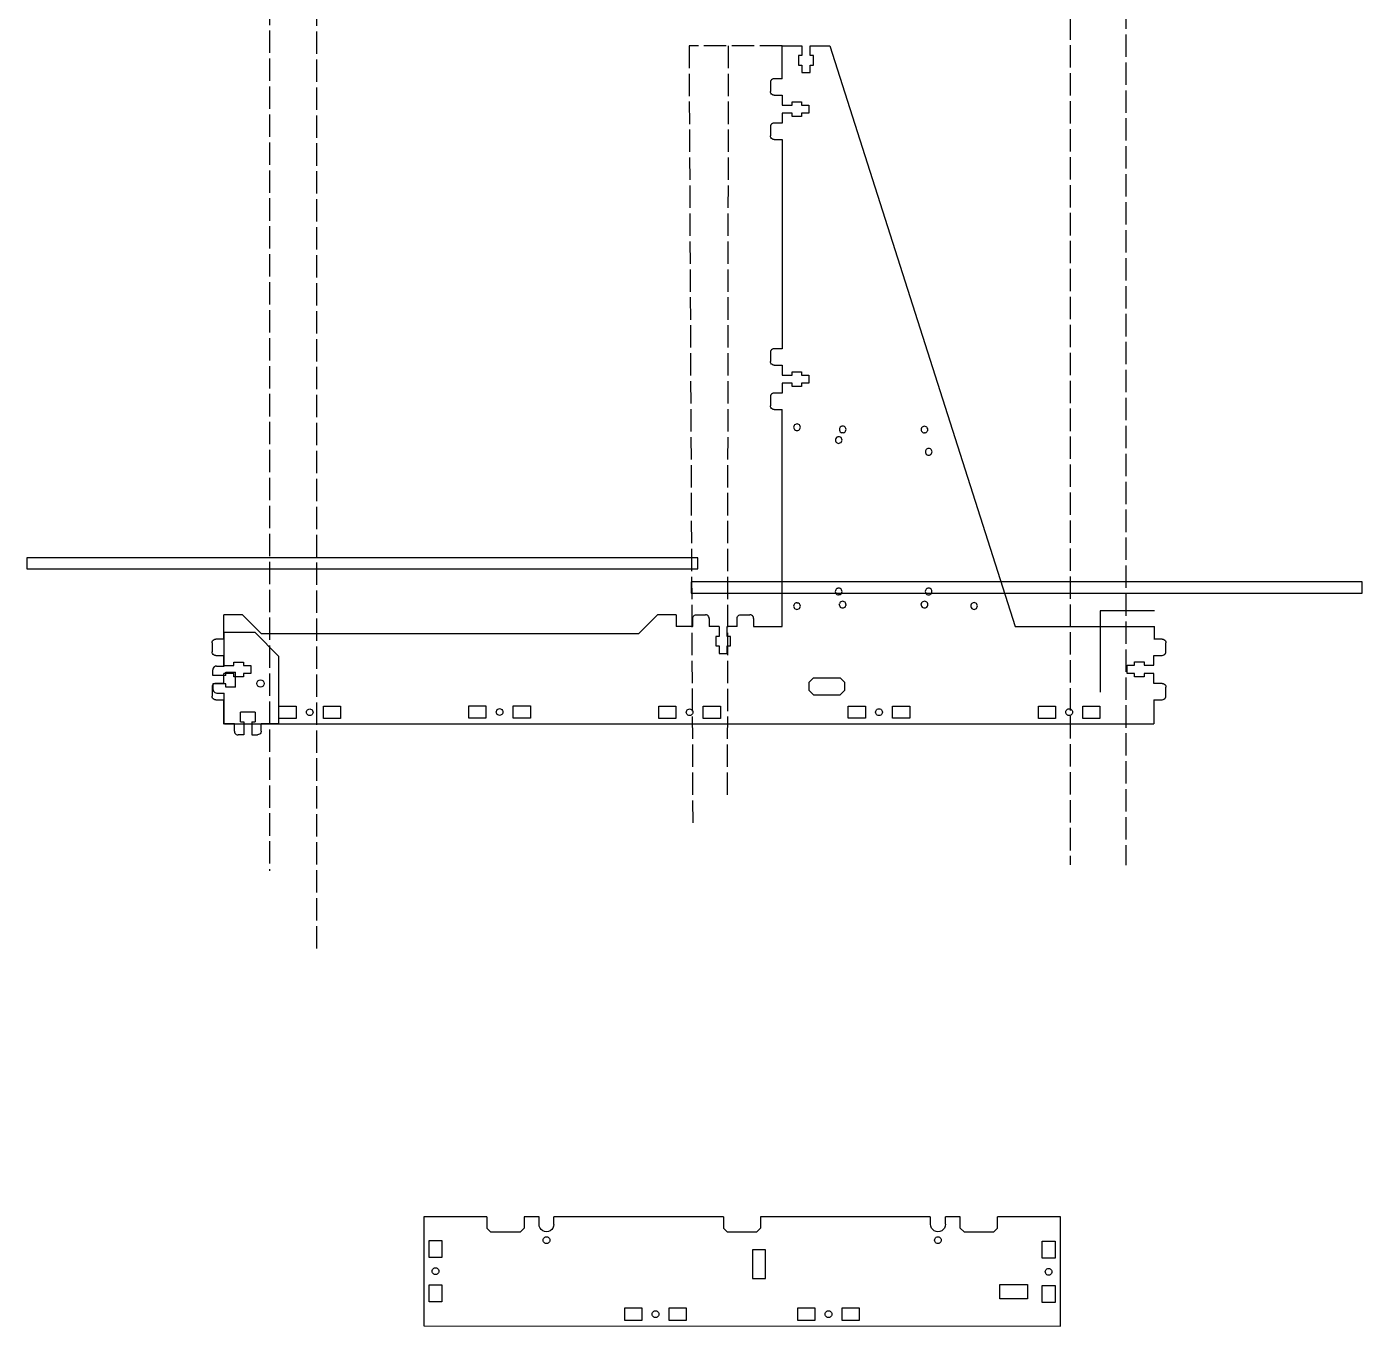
# Model space of a CAD drawing. Header units: inches. Extents: x -1229 to 729, y -736 to 1382.
# Drawn here: x -2 to 715, y 321 to 1018 of the extents above; entities that cross this region are included whole.
import ezdxf

# ---------------------------------------------------------------- set-up
doc = ezdxf.new("R2010")
doc.units = ezdxf.units.IN
doc.header["$MEASUREMENT"] = 0
doc.linetypes.add('ACAD_ISO02W100', pattern=[15, 12, -3])
doc.layers.add('bed extents', color=4, linetype='Continuous')
doc.layers.add('print bed motion', color=191, linetype='Continuous')
doc.layers.add('extension', color=1, linetype='ACAD_ISO02W100', plot=False)

msp = doc.modelspace()

# ---------------------------------------------------------------- linework, layer by layer
for p, q in [((403.47, 1008.22), (414.07, 1008.22)), ((403.47, 990.49), (403.47, 1008.22)), ((414.07, 1008.22), (414.07, 1002.92)), ((418.47, 1008.22), (428.98, 1008.22)), ((418.47, 1002.92), (418.47, 1008.22)), ((428.98, 1008.22), (528.38, 696.52)), ((412.27, 1002.92), (412.27, 997.82)), ((414.07, 1002.92), (412.27, 1002.92)), ((412.27, 997.82), (414.07, 997.82)), ((414.07, 997.82), (414.07, 993.87)), ((420.27, 1002.92), (418.47, 1002.92)), ((418.47, 997.82), (420.27, 997.82)), ((418.47, 993.87), (418.47, 997.82)), ((420.27, 997.82), (420.27, 1002.92)), ((397.24, 989), (397.17, 988.49)), ((397.44, 989.49), (397.24, 989)), ((397.75, 989.9), (397.44, 989.49)), ((398.17, 990.22), (397.75, 989.9)), ((398.65, 990.42), (398.17, 990.22)), ((399.17, 990.49), (398.65, 990.42)), ((403.47, 990.49), (399.17, 990.49)), ((414.07, 993.87), (418.47, 993.87)), ((397.17, 988.49), (397.17, 983.69)), ((397.24, 983.17), (397.17, 983.69)), ((397.44, 982.69), (397.24, 983.17)), ((397.75, 982.27), (397.44, 982.69)), ((398.17, 981.95), (397.75, 982.27)), ((398.65, 981.75), (398.17, 981.95)), ((399.17, 981.69), (398.65, 981.75)), ((399.17, 981.69), (403.47, 981.69)), ((403.47, 981.69), (403.47, 976.39)), ((403.47, 976.39), (408.77, 976.39)), ((408.77, 978.19), (413.87, 978.19)), ((408.77, 976.39), (408.77, 978.19)), ((413.87, 978.19), (413.87, 976.39)), ((413.87, 976.39), (417.82, 976.39)), ((417.82, 976.39), (417.82, 971.99)), ((403.47, 971.99), (403.47, 966.69)), ((408.77, 971.99), (403.47, 971.99)), ((408.77, 970.19), (408.77, 971.99)), ((413.87, 970.19), (408.77, 970.19)), ((417.82, 971.99), (413.87, 971.99)), ((413.87, 971.99), (413.87, 970.19)), ((397.24, 965.2), (397.17, 964.69)), ((397.17, 964.69), (397.17, 959.89)), ((397.44, 965.69), (397.24, 965.2)), ((397.75, 966.1), (397.44, 965.69)), ((398.17, 966.42), (397.75, 966.1)), ((398.65, 966.62), (398.17, 966.42)), ((399.17, 966.69), (398.65, 966.62)), ((403.47, 966.69), (399.17, 966.69)), ((397.24, 959.37), (397.17, 959.89)), ((397.44, 958.89), (397.24, 959.37)), ((397.75, 958.47), (397.44, 958.89)), ((398.17, 958.15), (397.75, 958.47)), ((398.65, 957.95), (398.17, 958.15)), ((399.17, 957.89), (398.65, 957.95)), ((399.17, 957.89), (403.47, 957.89)), ((403.47, 957.89), (403.47, 845.62)), ((398.65, 845.55), (398.17, 845.35)), ((399.17, 845.62), (398.65, 845.55)), ((403.47, 845.62), (399.17, 845.62)), ((397.24, 844.14), (397.17, 843.62)), ((397.17, 843.62), (397.17, 838.82)), ((397.24, 838.3), (397.17, 838.82)), ((397.44, 844.62), (397.24, 844.14)), ((397.44, 837.82), (397.24, 838.3)), ((397.75, 845.03), (397.44, 844.62)), ((398.17, 845.35), (397.75, 845.03)), ((397.75, 837.41), (397.44, 837.82)), ((398.17, 837.09), (397.75, 837.41)), ((398.65, 836.89), (398.17, 837.09)), ((399.17, 836.82), (398.65, 836.89)), ((399.17, 836.82), (403.47, 836.82)), ((403.47, 836.82), (403.47, 831.52)), ((403.47, 831.52), (408.77, 831.52)), ((408.77, 833.32), (413.87, 833.32)), ((408.77, 831.52), (408.77, 833.32)), ((413.87, 833.32), (413.87, 831.52)), ((413.87, 831.52), (417.82, 831.52)), ((417.82, 831.52), (417.82, 827.12)), ((408.77, 827.12), (403.47, 827.12)), ((403.47, 827.12), (403.47, 821.82)), ((408.77, 825.32), (408.77, 827.12)), ((413.87, 825.32), (408.77, 825.32)), ((413.87, 827.12), (413.87, 825.32)), ((417.82, 827.12), (413.87, 827.12)), ((397.24, 820.34), (397.17, 819.82)), ((397.17, 819.82), (397.17, 815.02)), ((397.44, 820.82), (397.24, 820.34)), ((397.75, 821.23), (397.44, 820.82)), ((398.17, 821.55), (397.75, 821.23)), ((398.65, 821.75), (398.17, 821.55)), ((399.17, 821.82), (398.65, 821.75)), ((403.47, 821.82), (399.17, 821.82)), ((397.24, 814.5), (397.17, 815.02)), ((397.44, 814.02), (397.24, 814.5)), ((397.75, 813.61), (397.44, 814.02)), ((398.17, 813.29), (397.75, 813.61)), ((398.65, 813.09), (398.17, 813.29)), ((399.17, 813.02), (398.65, 813.09)), ((399.17, 813.02), (403.47, 813.02)), ((403.47, 696.52), (403.47, 813.02)), ((409.66, 803.96), (409.6, 803.5)), ((409.6, 803.5), (409.66, 803.03)), ((409.84, 804.4), (409.66, 803.96)), ((409.66, 803.03), (409.84, 802.6)), ((410.13, 804.77), (409.84, 804.4)), ((409.84, 802.6), (410.13, 802.23)), ((410.5, 805.06), (410.13, 804.77)), ((410.93, 805.24), (410.5, 805.06)), ((411.4, 805.3), (410.93, 805.24)), ((411.87, 805.24), (411.4, 805.3)), ((412.3, 805.06), (411.87, 805.24)), ((412.67, 804.77), (412.3, 805.06)), ((412.96, 804.4), (412.67, 804.77)), ((412.67, 802.23), (412.96, 802.6)), ((413.14, 803.96), (412.96, 804.4)), ((412.96, 802.6), (413.14, 803.03)), ((413.2, 803.5), (413.14, 803.96)), ((413.14, 803.03), (413.2, 803.5)), ((434.17, 802.79), (434.1, 802.33)), ((434.35, 803.23), (434.17, 802.79)), ((434.63, 803.6), (434.35, 803.23)), ((435, 803.88), (434.63, 803.6)), ((435.44, 804.06), (435, 803.88)), ((435.9, 804.13), (435.44, 804.06)), ((436.37, 804.06), (435.9, 804.13)), ((436.8, 803.88), (436.37, 804.06)), ((437.18, 803.6), (436.8, 803.88)), ((437.46, 803.23), (437.18, 803.6)), ((437.64, 802.79), (437.46, 803.23)), ((437.7, 802.33), (437.64, 802.79)), ((478, 802.7), (477.94, 802.23)), ((478.18, 803.13), (478, 802.7)), ((478.47, 803.51), (478.18, 803.13)), ((478.84, 803.79), (478.47, 803.51)), ((479.27, 803.97), (478.84, 803.79)), ((479.74, 804.03), (479.27, 803.97)), ((480.2, 803.97), (479.74, 804.03)), ((480.64, 803.79), (480.2, 803.97)), ((481.01, 803.51), (480.64, 803.79)), ((481.3, 803.13), (481.01, 803.51)), ((481.48, 802.7), (481.3, 803.13)), ((481.54, 802.23), (481.48, 802.7)), ((410.13, 802.23), (410.5, 801.94)), ((410.5, 801.94), (410.93, 801.76)), ((410.93, 801.76), (411.4, 801.7)), ((411.4, 801.7), (411.87, 801.76)), ((411.87, 801.76), (412.3, 801.94)), ((412.3, 801.94), (412.67, 802.23)), ((432.02, 797.11), (431.96, 796.64)), ((431.96, 796.64), (432.02, 796.18)), ((432.2, 797.54), (432.02, 797.11)), ((432.02, 796.18), (432.2, 795.74)), ((432.49, 797.92), (432.2, 797.54)), ((432.2, 795.74), (432.49, 795.37)), ((432.64, 798.06), (432.49, 797.92)), ((432.49, 795.37), (432.86, 795.08)), ((432.71, 798.09), (432.64, 798.06)), ((432.86, 798.2), (432.71, 798.09)), ((433.3, 798.38), (432.86, 798.2)), ((433.76, 798.44), (433.3, 798.38)), ((434.23, 798.38), (433.76, 798.44)), ((434.1, 802.33), (434.17, 801.86)), ((434.17, 801.86), (434.35, 801.43)), ((434.66, 798.2), (434.23, 798.38)), ((434.35, 801.43), (434.63, 801.05)), ((434.63, 801.05), (435, 800.77)), ((435.04, 797.92), (434.66, 798.2)), ((434.81, 795.23), (435.04, 795.37)), ((435, 800.77), (435.44, 800.59)), ((435.32, 797.54), (435.04, 797.92)), ((435.04, 795.37), (435.32, 795.74)), ((435.5, 797.11), (435.32, 797.54)), ((435.32, 795.74), (435.5, 796.18)), ((435.9, 800.53), (435.44, 800.59)), ((435.56, 796.64), (435.5, 797.11)), ((435.5, 796.18), (435.56, 796.64)), ((436.37, 800.59), (435.9, 800.53)), ((436.37, 800.59), (436.8, 800.77)), ((436.8, 800.77), (437.18, 801.05)), ((437.18, 801.05), (437.46, 801.43)), ((437.46, 801.43), (437.64, 801.86)), ((437.64, 801.86), (437.7, 802.33)), ((477.94, 802.23), (478, 801.77)), ((478, 801.77), (478.18, 801.33)), ((478.18, 801.33), (478.47, 800.96)), ((478.47, 800.96), (478.84, 800.67)), ((478.84, 800.67), (479.27, 800.49)), ((479.27, 800.49), (479.74, 800.43)), ((480.2, 800.49), (479.74, 800.43)), ((480.2, 800.49), (480.64, 800.67)), ((480.64, 800.67), (481.01, 800.96)), ((481.01, 800.96), (481.3, 801.33)), ((481.3, 801.33), (481.48, 801.77)), ((481.48, 801.77), (481.54, 802.23)), ((432.86, 795.08), (433.3, 794.9)), ((433.3, 794.9), (433.76, 794.84)), ((433.76, 794.84), (434.23, 794.9)), ((434.66, 795.08), (434.23, 794.9)), ((434.66, 795.08), (434.81, 795.23)), ((480.29, 790.81), (480.23, 790.34)), ((480.23, 790.34), (480.29, 789.88)), ((480.47, 791.24), (480.29, 790.81)), ((480.29, 789.88), (480.47, 789.44)), ((480.75, 791.62), (480.47, 791.24)), ((480.47, 789.44), (480.75, 789.07)), ((480.86, 791.72), (480.75, 791.62)), ((480.75, 789.07), (481.13, 788.78)), ((480.91, 791.74), (480.86, 791.72)), ((481.13, 791.9), (480.91, 791.74)), ((481.56, 792.08), (481.13, 791.9)), ((481.13, 788.78), (481.56, 788.6)), ((482.03, 792.14), (481.56, 792.08)), ((481.56, 788.6), (482.03, 788.54)), ((482.49, 792.08), (482.03, 792.14)), ((482.03, 788.54), (482.49, 788.6)), ((482.93, 791.9), (482.49, 792.08)), ((482.49, 788.6), (482.93, 788.78)), ((483.3, 791.62), (482.93, 791.9)), ((482.93, 788.78), (483.04, 788.89)), ((483.04, 788.89), (483.3, 789.07)), ((483.58, 791.24), (483.3, 791.62)), ((483.3, 789.07), (483.58, 789.44)), ((483.76, 790.81), (483.58, 791.24)), ((483.58, 789.44), (483.76, 789.88)), ((483.83, 790.34), (483.76, 790.81)), ((483.76, 789.88), (483.83, 790.34)), ((432.46, 716.6), (432.17, 716.23)), ((432.83, 716.89), (432.46, 716.6)), ((433.01, 716.98), (432.83, 716.89)), ((433.07, 716.98), (433.01, 716.98)), ((433.27, 717.07), (433.07, 716.98)), ((433.73, 717.13), (433.27, 717.07)), ((434.2, 717.07), (433.73, 717.13)), ((434.63, 716.89), (434.2, 717.07)), ((435.01, 716.6), (434.63, 716.89)), ((435.29, 716.23), (435.01, 716.6)), ((480.72, 716.67), (480.43, 716.3)), ((480.91, 716.84), (480.72, 716.67)), ((480.98, 716.87), (480.91, 716.84)), ((481.09, 716.96), (480.98, 716.87)), ((481.53, 717.14), (481.09, 716.96)), ((481.99, 717.2), (481.53, 717.14)), ((482.46, 717.14), (481.99, 717.2)), ((482.89, 716.96), (482.46, 717.14)), ((483.27, 716.67), (482.89, 716.96)), ((483.55, 716.3), (483.27, 716.67)), ((410.91, 709.28), (410.48, 709.1)), ((411.38, 709.34), (410.91, 709.28)), ((411.38, 709.34), (411.84, 709.28)), ((412.28, 709.1), (411.84, 709.28)), ((431.99, 715.79), (431.93, 715.33)), ((431.93, 715.33), (431.99, 714.86)), ((432.17, 716.23), (431.99, 715.79)), ((431.99, 714.86), (432.17, 714.43)), ((432.17, 714.43), (432.46, 714.05)), ((432.46, 714.05), (432.83, 713.77)), ((432.83, 713.77), (433.27, 713.59)), ((433.27, 713.59), (433.73, 713.53)), ((434.2, 713.59), (433.73, 713.53)), ((434.2, 713.59), (434.38, 713.68)), ((434.6, 709.58), (434.31, 709.21)), ((434.38, 713.68), (434.63, 713.77)), ((434.97, 709.87), (434.6, 709.58)), ((434.63, 713.77), (435.01, 714.05)), ((435.41, 710.05), (434.97, 709.87)), ((435.01, 714.05), (435.29, 714.43)), ((435.47, 715.79), (435.29, 716.23)), ((435.29, 714.43), (435.47, 714.86)), ((435.87, 710.11), (435.41, 710.05)), ((435.53, 715.33), (435.47, 715.79)), ((435.47, 714.86), (435.53, 715.33)), ((436.34, 710.05), (435.87, 710.11)), ((436.77, 709.87), (436.34, 710.05)), ((437.14, 709.58), (436.77, 709.87)), ((437.43, 709.21), (437.14, 709.58)), ((478.53, 709.58), (478.24, 709.21)), ((478.9, 709.87), (478.53, 709.58)), ((479.34, 710.05), (478.9, 709.87)), ((479.8, 710.11), (479.34, 710.05)), ((480.27, 710.05), (479.8, 710.11)), ((480.25, 715.86), (480.19, 715.4)), ((480.19, 715.4), (480.25, 714.93)), ((480.43, 716.3), (480.25, 715.86)), ((480.25, 714.93), (480.43, 714.5)), ((480.7, 709.87), (480.27, 710.05)), ((480.43, 714.5), (480.72, 714.12)), ((481.08, 709.58), (480.7, 709.87)), ((480.72, 714.12), (481.09, 713.84)), ((481.36, 709.21), (481.08, 709.58)), ((481.09, 713.84), (481.53, 713.66)), ((481.53, 713.66), (481.99, 713.6)), ((481.99, 713.6), (482.46, 713.66)), ((482.46, 713.66), (482.89, 713.84)), ((482.89, 713.84), (483.08, 714.01)), ((483.08, 714.01), (483.27, 714.13)), ((483.27, 714.13), (483.55, 714.5)), ((483.73, 715.86), (483.55, 716.3)), ((483.55, 714.5), (483.73, 714.93)), ((483.79, 715.4), (483.73, 715.86)), ((483.73, 714.93), (483.79, 715.4)), ((505.9, 709.32), (505.47, 709.14)), ((506.37, 709.39), (505.9, 709.32)), ((506.84, 709.32), (506.37, 709.39)), ((507.27, 709.14), (506.84, 709.32)), ((104.02, 689.81), (104.02, 702.76)), ((114.02, 702.76), (104.02, 702.76)), ((114.02, 702.76), (124.02, 692.76)), ((326.52, 692.82), (336.52, 702.82)), ((346.52, 702.82), (336.52, 702.82)), ((346.52, 702.82), (346.52, 696.52)), ((355.74, 701.87), (356.05, 702.28)), ((356.05, 702.28), (356.47, 702.6)), ((356.47, 702.6), (356.95, 702.8)), ((356.95, 702.8), (357.47, 702.87)), ((357.47, 702.87), (362.27, 702.87)), ((362.79, 702.8), (362.27, 702.87)), ((363.27, 702.6), (362.79, 702.8)), ((363.68, 702.28), (363.27, 702.6)), ((364, 701.87), (363.68, 702.28)), ((379.54, 701.87), (379.85, 702.28)), ((379.85, 702.28), (380.27, 702.6)), ((380.27, 702.6), (380.75, 702.8)), ((380.75, 702.8), (381.27, 702.87)), ((381.27, 702.87), (386.07, 702.87)), ((386.59, 702.8), (386.07, 702.87)), ((387.07, 702.6), (386.59, 702.8)), ((387.48, 702.28), (387.07, 702.6)), ((387.8, 701.87), (387.48, 702.28)), ((409.64, 708.01), (409.58, 707.54)), ((409.58, 707.54), (409.64, 707.08)), ((409.82, 708.44), (409.64, 708.01)), ((409.64, 707.08), (409.82, 706.64)), ((410.1, 708.81), (409.82, 708.44)), ((409.82, 706.64), (410.1, 706.27)), ((410.48, 709.1), (410.1, 708.81)), ((410.1, 706.27), (410.48, 705.98)), ((410.48, 705.98), (410.91, 705.8)), ((410.91, 705.8), (411.38, 705.74)), ((411.38, 705.74), (411.84, 705.8)), ((411.84, 705.8), (412.28, 705.98)), ((412.65, 708.81), (412.28, 709.1)), ((412.28, 705.98), (412.65, 706.27)), ((412.94, 708.44), (412.65, 708.81)), ((412.65, 706.27), (412.94, 706.64)), ((413.12, 708.01), (412.94, 708.44)), ((412.94, 706.64), (413.12, 707.08)), ((413.18, 707.54), (413.12, 708.01)), ((413.12, 707.08), (413.18, 707.54)), ((434.07, 708.31), (434.13, 708.77)), ((434.07, 708.31), (434.13, 707.84)), ((434.31, 709.21), (434.13, 708.77)), ((434.13, 707.84), (434.31, 707.41)), ((434.31, 707.41), (434.6, 707.04)), ((434.6, 707.04), (434.97, 706.75)), ((434.97, 706.75), (435.41, 706.57)), ((435.41, 706.57), (435.87, 706.51)), ((435.87, 706.51), (436.34, 706.57)), ((436.34, 706.57), (436.77, 706.75)), ((436.77, 706.75), (437.14, 707.04)), ((437.14, 707.04), (437.43, 707.41)), ((437.61, 708.78), (437.43, 709.21)), ((437.43, 707.41), (437.61, 707.84)), ((437.67, 708.31), (437.61, 708.78)), ((437.67, 708.31), (437.61, 707.84)), ((478, 708.31), (478.07, 708.77)), ((478, 708.31), (478.07, 707.84)), ((478.24, 709.21), (478.07, 708.77)), ((478.07, 707.84), (478.25, 707.41)), ((478.25, 707.41), (478.53, 707.04)), ((478.53, 707.04), (478.9, 706.75)), ((478.9, 706.75), (479.34, 706.57)), ((479.34, 706.57), (479.8, 706.51)), ((479.8, 706.51), (480.27, 706.57)), ((480.27, 706.57), (480.7, 706.75)), ((480.7, 706.75), (481.08, 707.04)), ((481.08, 707.04), (481.36, 707.41)), ((481.54, 708.78), (481.36, 709.21)), ((481.36, 707.41), (481.54, 707.84)), ((481.6, 708.31), (481.54, 708.78)), ((481.54, 707.84), (481.6, 708.31)), ((504.63, 708.05), (504.57, 707.59)), ((504.57, 707.59), (504.63, 707.12)), ((504.81, 708.49), (504.63, 708.05)), ((504.63, 707.12), (504.81, 706.69)), ((505.1, 708.86), (504.81, 708.49)), ((504.81, 706.69), (505.1, 706.31)), ((505.47, 709.14), (505.1, 708.86)), ((505.1, 706.31), (505.47, 706.03)), ((505.47, 706.03), (505.9, 705.85)), ((505.9, 705.85), (506.37, 705.79)), ((506.37, 705.79), (506.84, 705.85)), ((506.84, 705.85), (507.27, 706.03)), ((507.64, 708.86), (507.27, 709.14)), ((507.27, 706.03), (507.64, 706.31)), ((507.93, 708.49), (507.64, 708.86)), ((507.64, 706.31), (507.93, 706.69)), ((508.11, 708.05), (507.93, 708.49)), ((507.93, 706.69), (508.11, 707.12)), ((508.17, 707.59), (508.11, 708.05)), ((508.11, 707.12), (508.17, 707.59)), ((355.47, 696.52), (346.52, 696.52)), ((355.47, 700.87), (355.54, 701.39)), ((355.47, 696.52), (355.47, 700.87)), ((355.54, 701.39), (355.74, 701.87)), ((364.2, 701.39), (364, 701.87)), ((364.27, 700.87), (364.2, 701.39)), ((364.27, 700.87), (364.27, 696.52)), ((369.57, 696.52), (364.27, 696.52)), ((369.57, 696.52), (369.57, 691.22)), ((373.97, 691.22), (373.97, 696.52)), ((379.27, 696.52), (373.97, 696.52)), ((379.27, 700.87), (379.34, 701.39)), ((379.27, 696.52), (379.27, 700.87)), ((379.34, 701.39), (379.54, 701.87)), ((388, 701.39), (387.8, 701.87)), ((388.07, 700.87), (388, 701.39)), ((388.07, 700.87), (388.07, 696.52)), ((388.07, 696.52), (403.47, 696.52)), ((528.38, 696.52), (603.1, 696.52)), ((603.1, 689.87), (603.1, 696.52)), ((97.67, 687.81), (97.74, 688.32)), ((97.67, 687.81), (97.67, 683.01)), ((97.74, 688.32), (97.94, 688.81)), ((97.94, 688.81), (98.26, 689.22)), ((98.26, 689.22), (98.67, 689.54)), ((98.67, 689.54), (99.16, 689.74)), ((99.16, 689.74), (99.67, 689.81)), ((104.02, 689.81), (99.67, 689.81)), ((123.96, 692.82), (326.52, 692.82)), ((369.57, 691.22), (367.77, 691.22)), ((367.77, 691.22), (367.77, 686.12)), ((375.77, 691.22), (373.97, 691.22)), ((375.77, 686.12), (375.77, 691.22)), ((607.23, 689.87), (602.88, 689.87)), ((607.23, 689.87), (607.75, 689.8)), ((607.75, 689.8), (608.23, 689.6)), ((608.23, 689.6), (608.65, 689.28)), ((608.65, 689.28), (608.97, 688.87)), ((608.97, 688.87), (609.17, 688.39)), ((609.17, 688.39), (609.23, 687.87)), ((609.23, 683.07), (609.23, 687.87)), ((97.74, 682.49), (97.67, 683.01)), ((97.94, 682.01), (97.74, 682.49)), ((98.26, 681.59), (97.94, 682.01)), ((98.67, 681.27), (98.26, 681.59)), ((99.16, 681.07), (98.67, 681.27)), ((99.67, 681.01), (99.16, 681.07)), ((99.67, 681.01), (104.02, 681.01)), ((104.02, 675.71), (104.02, 681.01)), ((367.77, 686.12), (369.57, 686.12)), ((369.57, 686.12), (369.57, 682.17)), ((369.57, 682.17), (373.97, 682.17)), ((373.97, 682.17), (373.97, 686.12)), ((373.97, 686.12), (375.77, 686.12)), ((602.88, 675.77), (602.88, 681.07)), ((602.88, 681.07), (607.23, 681.07)), ((607.23, 681.07), (607.75, 681.14)), ((607.75, 681.14), (608.23, 681.34)), ((608.23, 681.34), (608.65, 681.66)), ((608.65, 681.66), (608.97, 682.07)), ((608.97, 682.07), (609.17, 682.55)), ((609.17, 682.55), (609.23, 683.07)), ((104.02, 675.71), (109.32, 675.71)), ((109.32, 677.51), (114.42, 677.51)), ((109.32, 675.71), (109.32, 677.51)), ((114.42, 677.51), (114.42, 675.71)), ((114.42, 675.71), (118.37, 675.71)), ((118.37, 675.71), (118.37, 671.31)), ((588.53, 675.77), (592.48, 675.77)), ((588.53, 671.37), (588.53, 675.77)), ((592.48, 677.57), (597.58, 677.57)), ((592.48, 675.77), (592.48, 677.57)), ((597.58, 677.57), (597.58, 675.77)), ((597.58, 675.77), (602.88, 675.77)), ((109.32, 671.31), (104.02, 671.31)), ((104.02, 666.01), (104.02, 671.31)), ((109.32, 669.51), (109.32, 671.31)), ((114.42, 669.51), (109.32, 669.51)), ((118.37, 671.31), (114.42, 671.31)), ((114.42, 671.31), (114.42, 669.51)), ((420.27, 669.04), (417.89, 666.78)), ((417.89, 662.26), (417.89, 666.78)), ((420.27, 669.04), (434.54, 669.04)), ((436.92, 666.78), (434.54, 669.04)), ((436.92, 666.78), (436.92, 662.26)), ((592.48, 671.37), (588.53, 671.37)), ((592.48, 669.57), (592.48, 671.37)), ((597.58, 669.57), (592.48, 669.57)), ((602.88, 671.37), (597.58, 671.37)), ((597.58, 671.37), (597.58, 669.57)), ((602.88, 666.07), (602.88, 671.37)), ((97.74, 664.52), (97.67, 664.01)), ((97.67, 664.01), (97.67, 659.21)), ((97.74, 658.69), (97.67, 659.21)), ((97.94, 665.01), (97.74, 664.52)), ((98.26, 665.42), (97.94, 665.01)), ((98.67, 665.74), (98.26, 665.42)), ((99.16, 665.94), (98.67, 665.74)), ((99.67, 666.01), (99.16, 665.94)), ((104.02, 666.01), (99.67, 666.01)), ((417.89, 662.26), (420.27, 660)), ((420.27, 660), (434.54, 660)), ((434.54, 660), (436.92, 662.26)), ((607.23, 666.07), (602.88, 666.07)), ((607.23, 666.07), (607.75, 666)), ((607.75, 666), (608.23, 665.8)), ((608.23, 665.8), (608.65, 665.48)), ((608.65, 665.48), (608.97, 665.07)), ((608.97, 665.07), (609.17, 664.59)), ((609.17, 664.59), (609.23, 664.07)), ((609.17, 658.75), (609.23, 659.27)), ((609.23, 659.27), (609.23, 664.07)), ((97.94, 658.21), (97.74, 658.69)), ((98.26, 657.79), (97.94, 658.21)), ((98.67, 657.47), (98.26, 657.79)), ((99.16, 657.28), (98.67, 657.47)), ((99.67, 657.21), (99.16, 657.28)), ((99.67, 657.21), (104.02, 657.21)), ((104.02, 644.26), (104.02, 657.21)), ((133.52, 653.86), (142.72, 653.86)), ((133.52, 647.26), (133.52, 653.86)), ((142.72, 653.86), (142.72, 647.26)), ((148.75, 651.83), (149.12, 652.12)), ((149.12, 652.12), (149.56, 652.3)), ((149.56, 652.3), (150.02, 652.36)), ((150.02, 652.36), (150.49, 652.3)), ((150.49, 652.3), (150.92, 652.12)), ((150.92, 652.12), (151.3, 651.83)), ((157.32, 647.26), (157.32, 653.86)), ((157.32, 653.86), (166.52, 653.86)), ((166.52, 653.86), (166.52, 647.26)), ((235.35, 647.39), (235.35, 653.99)), ((235.35, 653.99), (244.55, 653.99)), ((244.55, 653.99), (244.55, 647.39)), ((250.29, 651.59), (250.58, 651.97)), ((250.58, 651.97), (250.95, 652.25)), ((250.95, 652.25), (251.39, 652.43)), ((251.39, 652.43), (251.85, 652.49)), ((251.85, 652.49), (252.32, 652.43)), ((252.32, 652.43), (252.75, 652.25)), ((252.75, 652.25), (253.13, 651.97)), ((253.13, 651.97), (253.41, 651.59)), ((259.15, 647.39), (259.15, 653.99)), ((259.15, 653.99), (268.35, 653.99)), ((268.35, 653.99), (268.35, 647.39)), ((337.28, 653.86), (346.48, 653.86)), ((337.28, 647.26), (337.28, 653.86)), ((346.48, 653.86), (346.48, 647.26)), ((352.51, 651.84), (352.88, 652.12)), ((352.88, 652.12), (353.31, 652.3)), ((353.31, 652.3), (353.78, 652.36)), ((353.78, 652.36), (354.25, 652.3)), ((354.25, 652.3), (354.68, 652.12)), ((354.68, 652.12), (355.05, 651.84)), ((361.08, 653.86), (370.28, 653.86)), ((361.08, 647.26), (361.08, 653.86)), ((370.28, 653.86), (370.28, 647.26)), ((438.87, 647.32), (438.87, 653.92)), ((438.87, 653.92), (448.07, 653.92)), ((448.07, 653.92), (448.07, 647.32)), ((454.09, 651.89), (454.47, 652.18)), ((454.47, 652.18), (454.9, 652.36)), ((454.9, 652.36), (455.37, 652.42)), ((455.37, 652.42), (455.83, 652.36)), ((455.83, 652.36), (456.27, 652.18)), ((456.27, 652.18), (456.64, 651.89)), ((462.67, 647.32), (462.67, 653.92)), ((462.67, 653.92), (471.87, 653.92)), ((471.87, 653.92), (471.87, 647.32)), ((540.87, 647.3), (540.87, 653.9)), ((540.87, 653.9), (550.07, 653.9)), ((550.07, 653.9), (550.07, 647.3)), ((556.1, 651.88), (556.47, 652.16)), ((556.47, 652.16), (556.91, 652.34)), ((556.91, 652.34), (557.37, 652.41)), ((557.37, 652.41), (557.84, 652.34)), ((557.84, 652.34), (558.27, 652.16)), ((558.27, 652.16), (558.65, 651.88)), ((564.67, 647.3), (564.67, 653.9)), ((564.67, 653.9), (573.87, 653.9)), ((573.87, 653.9), (573.87, 647.3)), ((602.88, 657.27), (607.23, 657.27)), ((602.88, 657.27), (602.88, 644.32)), ((607.23, 657.27), (607.75, 657.34)), ((607.75, 657.34), (608.23, 657.54)), ((608.23, 657.54), (608.65, 657.86)), ((608.65, 657.86), (608.97, 658.27)), ((608.97, 658.27), (609.17, 658.75)), ((142.72, 647.26), (133.52, 647.26)), ((148.22, 650.56), (148.28, 651.02)), ((148.28, 650.09), (148.22, 650.56)), ((148.28, 651.02), (148.46, 651.46)), ((148.46, 649.66), (148.28, 650.09)), ((148.46, 651.46), (148.75, 651.83)), ((148.75, 649.28), (148.46, 649.66)), ((149.12, 649), (148.75, 649.28)), ((149.56, 648.82), (149.12, 649)), ((150.02, 648.76), (149.56, 648.82)), ((150.49, 648.82), (150.02, 648.76)), ((150.92, 649), (150.49, 648.82)), ((151.3, 649.28), (150.92, 649)), ((151.3, 651.83), (151.58, 651.46)), ((151.58, 649.66), (151.3, 649.28)), ((151.58, 651.46), (151.76, 651.02)), ((151.76, 650.09), (151.58, 649.66)), ((151.76, 651.02), (151.83, 650.56)), ((151.83, 650.56), (151.76, 650.09)), ((166.52, 647.26), (157.32, 647.26)), ((244.55, 647.39), (235.35, 647.39)), ((250.05, 650.69), (250.11, 651.16)), ((250.11, 650.23), (250.05, 650.69)), ((250.11, 651.16), (250.29, 651.59)), ((250.29, 649.79), (250.11, 650.23)), ((250.58, 649.42), (250.29, 649.79)), ((250.95, 649.13), (250.58, 649.42)), ((251.39, 648.95), (250.95, 649.13)), ((251.85, 648.89), (251.39, 648.95)), ((252.32, 648.95), (251.85, 648.89)), ((252.75, 649.13), (252.32, 648.95)), ((253.13, 649.42), (252.75, 649.13)), ((253.41, 649.79), (253.13, 649.42)), ((253.41, 651.59), (253.59, 651.16)), ((253.59, 650.23), (253.41, 649.79)), ((253.59, 651.16), (253.66, 650.69)), ((253.66, 650.69), (253.59, 650.23)), ((268.35, 647.39), (259.15, 647.39)), ((346.48, 647.26), (337.28, 647.26)), ((351.98, 650.56), (352.04, 651.03)), ((352.04, 650.1), (351.98, 650.56)), ((352.04, 651.03), (352.22, 651.46)), ((352.22, 649.66), (352.04, 650.1)), ((352.22, 651.46), (352.51, 651.84)), ((352.51, 649.29), (352.22, 649.66)), ((352.88, 649), (352.51, 649.29)), ((353.31, 648.82), (352.88, 649)), ((353.78, 648.76), (353.31, 648.82)), ((354.25, 648.82), (353.78, 648.76)), ((354.68, 649), (354.25, 648.82)), ((355.05, 649.29), (354.68, 649)), ((355.05, 651.84), (355.34, 651.46)), ((355.34, 649.66), (355.05, 649.29)), ((355.34, 651.46), (355.52, 651.03)), ((355.52, 650.1), (355.34, 649.66)), ((355.52, 651.03), (355.58, 650.56)), ((355.58, 650.56), (355.52, 650.1)), ((370.28, 647.26), (361.08, 647.26)), ((448.07, 647.32), (438.87, 647.32)), ((453.57, 650.62), (453.63, 651.09)), ((453.63, 650.15), (453.57, 650.62)), ((453.63, 651.09), (453.81, 651.52)), ((453.81, 649.72), (453.63, 650.15)), ((453.81, 651.52), (454.09, 651.89)), ((454.09, 649.35), (453.81, 649.72)), ((454.47, 649.06), (454.09, 649.35)), ((454.9, 648.88), (454.47, 649.06)), ((455.37, 648.82), (454.9, 648.88)), ((455.83, 648.88), (455.37, 648.82)), ((456.27, 649.06), (455.83, 648.88)), ((456.64, 649.35), (456.27, 649.06)), ((456.64, 651.89), (456.93, 651.52)), ((456.93, 649.72), (456.64, 649.35)), ((456.93, 651.52), (457.11, 651.09)), ((457.11, 650.15), (456.93, 649.72)), ((457.11, 651.09), (457.17, 650.62)), ((457.17, 650.62), (457.11, 650.15)), ((471.87, 647.32), (462.67, 647.32)), ((550.07, 647.3), (540.87, 647.3)), ((555.57, 650.6), (555.63, 651.07)), ((555.63, 650.14), (555.57, 650.6)), ((555.63, 651.07), (555.81, 651.5)), ((555.81, 649.7), (555.63, 650.14)), ((555.81, 651.5), (556.1, 651.88)), ((556.1, 649.33), (555.81, 649.7)), ((556.47, 649.04), (556.1, 649.33)), ((556.91, 648.86), (556.47, 649.04)), ((557.37, 648.8), (556.91, 648.86)), ((557.84, 648.86), (557.37, 648.8)), ((558.27, 649.04), (557.84, 648.86)), ((558.65, 649.33), (558.27, 649.04)), ((558.65, 651.88), (558.93, 651.5)), ((558.93, 649.7), (558.65, 649.33)), ((558.93, 651.5), (559.11, 651.07)), ((559.11, 650.14), (558.93, 649.7)), ((559.11, 651.07), (559.17, 650.6)), ((559.17, 650.6), (559.11, 650.14)), ((573.87, 647.3), (564.67, 647.3)), ((104.23, 644.32), (602.88, 644.32)), ((245, 379.77), (211.18, 379.77)), ((211.18, 379.77), (211.18, 321.27)), ((245, 379.77), (245, 373.77)), ((265, 379.77), (265, 373.77)), ((273, 379.77), (265, 379.77)), ((273, 375.77), (273, 379.77)), ((281, 375.77), (281, 379.77)), ((371.89, 379.77), (281, 379.77)), ((371.89, 379.77), (371.89, 373.77)), ((482.89, 379.77), (391.89, 379.77)), ((391.89, 379.77), (391.89, 373.77)), ((483, 375.8), (483, 379.8)), ((499, 379.8), (491, 379.8)), ((491, 375.8), (491, 379.8)), ((499, 373.8), (499, 379.8)), ((552.68, 379.8), (519, 379.8)), ((519, 373.8), (519, 379.8)), ((552.65, 321.07), (552.68, 379.8)), ((245, 373.77), (247, 371.77)), ((265, 373.77), (263, 371.77)), ((273.14, 374.73), (273, 375.77)), ((273.54, 373.77), (273.14, 374.73)), ((274.17, 372.94), (273.54, 373.77)), ((275, 372.31), (274.17, 372.94)), ((279.83, 372.94), (279, 372.31)), ((280.46, 373.77), (279.83, 372.94)), ((280.86, 374.73), (280.46, 373.77)), ((281, 375.77), (280.86, 374.73)), ((371.89, 373.77), (373.89, 371.77)), ((391.89, 373.77), (389.89, 371.77)), ((483.14, 374.77), (483, 375.8)), ((483.54, 373.8), (483.14, 374.77)), ((484.17, 372.97), (483.54, 373.8)), ((485, 372.34), (484.17, 372.97)), ((489.83, 372.97), (489, 372.34)), ((490.46, 373.8), (489.83, 372.97)), ((490.86, 374.77), (490.46, 373.8)), ((491, 375.8), (490.86, 374.77)), ((499, 373.8), (501, 371.8)), ((519, 373.8), (517, 371.8)), ((214.03, 367.12), (220.93, 367.12)), ((214.03, 357.92), (214.03, 367.12)), ((220.93, 367.12), (220.93, 357.92)), ((247, 371.77), (263, 371.77)), ((275.96, 371.91), (275, 372.31)), ((275.2, 367.27), (275.26, 367.74)), ((275.26, 366.8), (275.2, 367.27)), ((275.26, 367.74), (275.44, 368.17)), ((275.44, 366.37), (275.26, 366.8)), ((275.44, 368.17), (275.73, 368.54)), ((275.73, 366), (275.44, 366.37)), ((275.73, 368.54), (276.1, 368.83)), ((276.1, 365.71), (275.73, 366)), ((277, 371.77), (275.96, 371.91)), ((276.1, 368.83), (276.53, 369.01)), ((276.53, 365.53), (276.1, 365.71)), ((276.53, 369.01), (277, 369.07)), ((277, 365.47), (276.53, 365.53)), ((278.04, 371.91), (277, 371.77)), ((277, 369.07), (277.47, 369.01)), ((277.47, 365.53), (277, 365.47)), ((277.47, 369.01), (277.9, 368.83)), ((277.9, 365.71), (277.47, 365.53)), ((277.9, 368.83), (278.27, 368.54)), ((278.27, 366), (277.9, 365.71)), ((279, 372.31), (278.04, 371.91)), ((278.27, 368.54), (278.56, 368.17)), ((278.56, 366.37), (278.27, 366)), ((278.56, 368.17), (278.74, 367.74)), ((278.74, 366.8), (278.56, 366.37)), ((278.74, 367.74), (278.8, 367.27)), ((278.8, 367.27), (278.74, 366.8)), ((373.89, 371.77), (389.89, 371.77)), ((485.96, 371.94), (485, 372.34)), ((485.2, 367.3), (485.26, 367.77)), ((485.26, 366.83), (485.2, 367.3)), ((485.26, 367.77), (485.44, 368.2)), ((485.44, 366.4), (485.26, 366.83)), ((485.44, 368.2), (485.73, 368.57)), ((485.73, 366.03), (485.44, 366.4)), ((485.73, 368.57), (486.1, 368.86)), ((486.1, 365.74), (485.73, 366.03)), ((487, 371.8), (485.96, 371.94)), ((486.1, 368.86), (486.53, 369.04)), ((486.53, 365.56), (486.1, 365.74)), ((486.53, 369.04), (487, 369.1)), ((487, 365.5), (486.53, 365.56)), ((488.04, 371.94), (487, 371.8)), ((487, 369.1), (487.47, 369.04)), ((487.47, 365.56), (487, 365.5)), ((487.47, 369.04), (487.9, 368.86)), ((487.9, 365.74), (487.47, 365.56)), ((487.9, 368.86), (488.27, 368.57)), ((488.27, 366.03), (487.9, 365.74)), ((489, 372.34), (488.04, 371.94)), ((488.27, 368.57), (488.56, 368.2)), ((488.56, 366.4), (488.27, 366.03)), ((488.56, 368.2), (488.74, 367.77)), ((488.74, 366.83), (488.56, 366.4)), ((488.74, 367.77), (488.8, 367.3)), ((488.8, 367.3), (488.74, 366.83)), ((501, 371.8), (517, 371.8)), ((542.9, 357.62), (542.9, 366.82)), ((542.9, 366.82), (549.8, 366.82)), ((549.8, 366.82), (549.8, 357.62)), ((394.44, 362.07), (387.54, 362.07)), ((387.54, 362.07), (387.54, 346.67)), ((394.44, 346.67), (394.44, 362.07)), ((220.93, 357.92), (214.03, 357.92)), ((215.68, 350.62), (215.74, 351.09)), ((215.74, 351.09), (215.92, 351.52)), ((215.92, 351.52), (216.21, 351.89)), ((216.21, 351.89), (216.58, 352.18)), ((216.58, 352.18), (217.02, 352.36)), ((217.02, 352.36), (217.48, 352.42)), ((217.48, 352.42), (217.95, 352.36)), ((217.95, 352.36), (218.39, 352.18)), ((218.39, 352.18), (218.76, 351.89)), ((218.76, 351.89), (219.04, 351.52)), ((219.04, 351.52), (219.22, 351.09)), ((219.22, 351.09), (219.29, 350.62)), ((549.8, 357.62), (542.9, 357.62)), ((544.61, 350.78), (544.79, 351.22)), ((544.79, 351.22), (545.08, 351.59)), ((545.08, 351.59), (545.45, 351.88)), ((545.45, 351.88), (545.88, 352.06)), ((545.88, 352.06), (546.35, 352.12)), ((546.35, 352.12), (546.82, 352.06)), ((546.82, 352.06), (547.25, 351.88)), ((547.25, 351.88), (547.62, 351.59)), ((547.62, 351.59), (547.91, 351.22)), ((547.91, 351.22), (548.09, 350.78)), ((215.74, 350.15), (215.68, 350.62)), ((215.92, 349.72), (215.74, 350.15)), ((216.21, 349.35), (215.92, 349.72)), ((216.58, 349.06), (216.21, 349.35)), ((217.02, 348.88), (216.58, 349.06)), ((217.48, 348.82), (217.02, 348.88)), ((217.95, 348.88), (217.48, 348.82)), ((218.39, 349.06), (217.95, 348.88)), ((218.76, 349.35), (218.39, 349.06)), ((219.04, 349.72), (218.76, 349.35)), ((219.22, 350.15), (219.04, 349.72)), ((219.29, 350.62), (219.22, 350.15)), ((387.54, 346.67), (394.44, 346.67)), ((544.55, 350.32), (544.61, 350.78)), ((544.61, 349.85), (544.55, 350.32)), ((544.79, 349.42), (544.61, 349.85)), ((545.08, 349.04), (544.79, 349.42)), ((545.45, 348.76), (545.08, 349.04)), ((545.88, 348.58), (545.45, 348.76)), ((546.35, 348.52), (545.88, 348.58)), ((546.82, 348.58), (546.35, 348.52)), ((547.25, 348.76), (546.82, 348.58)), ((547.62, 349.04), (547.25, 348.76)), ((547.91, 349.42), (547.62, 349.04)), ((548.09, 349.85), (547.91, 349.42)), ((548.09, 350.78), (548.15, 350.32)), ((548.15, 350.32), (548.09, 349.85)), ((214.03, 343.32), (220.93, 343.32)), ((214.03, 334.12), (214.03, 343.32)), ((220.93, 343.32), (220.93, 334.12)), ((542.9, 333.82), (542.9, 343.02)), ((542.9, 343.02), (549.8, 343.02)), ((549.8, 343.02), (549.8, 333.82)), ((220.93, 334.12), (214.03, 334.12)), ((318.99, 331.02), (328.19, 331.02)), ((318.99, 324.12), (318.99, 331.02)), ((328.19, 331.02), (328.19, 324.12)), ((342.79, 331.02), (351.99, 331.02)), ((342.79, 324.12), (342.79, 331.02)), ((351.99, 331.02), (351.99, 324.12)), ((411.79, 331.02), (420.99, 331.02)), ((411.79, 324.12), (411.79, 331.02)), ((420.99, 331.02), (420.99, 324.12)), ((435.59, 331.02), (444.79, 331.02)), ((435.59, 324.12), (435.59, 331.02)), ((444.79, 331.02), (444.79, 324.12)), ((549.8, 333.82), (542.9, 333.82)), ((328.19, 324.12), (318.99, 324.12)), ((333.69, 327.57), (333.75, 328.04)), ((333.75, 327.1), (333.69, 327.57)), ((333.75, 328.04), (333.93, 328.47)), ((333.93, 326.67), (333.75, 327.1)), ((333.93, 328.47), (334.22, 328.84)), ((334.22, 326.3), (333.93, 326.67)), ((334.22, 328.84), (334.59, 329.13)), ((334.59, 326.01), (334.22, 326.3)), ((334.59, 329.13), (335.02, 329.31)), ((335.02, 325.83), (334.59, 326.01)), ((335.02, 329.31), (335.49, 329.37)), ((335.49, 325.77), (335.02, 325.83)), ((335.49, 329.37), (335.96, 329.31)), ((335.96, 325.83), (335.49, 325.77)), ((335.96, 329.31), (336.39, 329.13)), ((336.39, 326.01), (335.96, 325.83)), ((336.39, 329.13), (336.76, 328.84)), ((336.76, 326.3), (336.39, 326.01)), ((336.76, 328.84), (337.05, 328.47)), ((337.05, 326.67), (336.76, 326.3)), ((337.05, 328.47), (337.23, 328.04)), ((337.23, 327.1), (337.05, 326.67)), ((337.23, 328.04), (337.29, 327.57)), ((337.29, 327.57), (337.23, 327.1)), ((351.99, 324.12), (342.79, 324.12)), ((420.99, 324.12), (411.79, 324.12)), ((426.49, 327.57), (426.55, 328.04)), ((426.55, 327.1), (426.49, 327.57)), ((426.55, 328.04), (426.73, 328.47)), ((426.73, 326.67), (426.55, 327.1)), ((426.73, 328.47), (427.02, 328.84)), ((427.02, 326.3), (426.73, 326.67)), ((427.02, 328.84), (427.39, 329.13)), ((427.39, 326.01), (427.02, 326.3)), ((427.39, 329.13), (427.82, 329.31)), ((427.82, 325.83), (427.39, 326.01)), ((427.82, 329.31), (428.29, 329.37)), ((428.29, 325.77), (427.82, 325.83)), ((428.29, 329.37), (428.76, 329.31)), ((428.76, 325.83), (428.29, 325.77)), ((428.76, 329.31), (429.19, 329.13)), ((429.19, 326.01), (428.76, 325.83)), ((429.19, 329.13), (429.56, 328.84)), ((429.56, 326.3), (429.19, 326.01)), ((429.56, 328.84), (429.85, 328.47)), ((429.85, 326.67), (429.56, 326.3)), ((429.85, 328.47), (430.03, 328.04)), ((430.03, 327.1), (429.85, 326.67)), ((430.03, 328.04), (430.09, 327.57)), ((430.09, 327.57), (430.03, 327.1)), ((444.79, 324.12), (435.59, 324.12)), ((211.18, 321.27), (552.65, 321.07))]:
    msp.add_line(p, q)
msp.add_lwpolyline([(520.14, 335.8), (520.14, 343.42), (535.04, 343.42), (535.04, 335.8)], close=True)
at = {"layer": 'bed extents'}
for p, q in [((104.09, 693.48), (120.49, 693.48)), ((104.09, 675.28), (104.09, 693.48)), ((120.49, 693.48), (133.49, 680.48)), ((98.06, 673.79), (97.99, 673.28)), ((98.26, 674.28), (98.06, 673.79)), ((98.58, 674.69), (98.26, 674.28)), ((98.99, 675.01), (98.58, 674.69)), ((99.47, 675.21), (98.99, 675.01)), ((99.99, 675.28), (99.47, 675.21)), ((99.99, 675.28), (104.09, 675.28)), ((133.49, 644.48), (133.49, 680.48)), ((97.99, 670.28), (97.99, 673.28)), ((105.09, 670.28), (97.99, 670.28)), ((105.09, 672.08), (110.19, 672.08)), ((105.09, 670.28), (105.09, 672.08)), ((110.19, 664.08), (110.19, 672.08)), ((98.09, 665.88), (98.09, 662.88)), ((105.09, 665.88), (98.09, 665.88)), ((98.09, 662.88), (98.16, 662.36)), ((98.16, 662.36), (98.36, 661.88)), ((98.36, 661.88), (98.68, 661.46)), ((98.68, 661.46), (99.09, 661.14)), ((99.09, 661.14), (99.57, 660.94)), ((99.57, 660.94), (100.09, 660.88)), ((100.09, 660.88), (104.09, 660.88)), ((104.09, 644.48), (104.09, 660.88)), ((105.09, 664.08), (105.09, 665.88)), ((110.19, 664.08), (105.09, 664.08)), ((112.79, 645.48), (112.79, 650.58)), ((120.79, 650.58), (112.79, 650.58)), ((112.79, 645.48), (114.59, 645.48)), ((114.59, 645.48), (114.59, 638.38)), ((118.99, 645.48), (118.99, 638.48)), ((118.99, 645.48), (120.79, 645.48)), ((120.79, 650.58), (120.79, 645.48)), ((104.09, 644.48), (109.59, 644.48)), ((109.59, 640.38), (109.59, 644.48)), ((109.59, 640.38), (109.66, 639.86)), ((109.66, 639.86), (109.86, 639.38)), ((109.86, 639.38), (110.18, 638.96)), ((110.18, 638.96), (110.59, 638.64)), ((110.59, 638.64), (111.07, 638.44)), ((111.07, 638.44), (111.59, 638.38)), ((114.59, 638.38), (111.59, 638.38)), ((118.99, 638.48), (121.99, 638.48)), ((122.51, 638.54), (121.99, 638.48)), ((122.99, 638.74), (122.51, 638.54)), ((123.41, 639.06), (122.99, 638.74)), ((123.72, 639.48), (123.41, 639.06)), ((123.92, 639.96), (123.72, 639.48)), ((123.99, 640.48), (123.92, 639.96)), ((123.99, 640.48), (123.99, 644.48)), ((133.49, 644.31), (123.99, 644.31))]:
    msp.add_line(p, q, dxfattribs=at)
msp.add_circle((123.61, 666.02), 2, dxfattribs=at)
at = {"layer": 'extension'}
for p, q in [((153.56, 1240.85), (153.56, 522.49)), ((557.92, 1233.47), (557.92, 568.72)), ((587.74, 1239.28), (587.74, 568.51)), ((128.35, 1226.34), (128.35, 565.52)), ((403.47, 1008.22), (353.47, 1008.22)), ((353.47, 1008.22), (355.47, 589)), ((374.47, 1008.22), (373.97, 604.06)), ((403.47, 1008.22), (374.47, 1008.22))]:
    msp.add_line(p, q, dxfattribs=at)
at = {"layer": 'print bed motion'}
for p, q in [((358.19, 733.51), (-1.81, 733.51)), ((-1.81, 733.51), (-1.81, 727.51)), ((358.19, 727.51), (358.19, 733.51)), ((-1.81, 727.51), (358.19, 727.51)), ((714.62, 720.48), (354.62, 720.48)), ((354.62, 720.48), (354.62, 714.48)), ((714.62, 714.48), (714.62, 720.48)), ((354.62, 714.48), (714.62, 714.48)), ((603.1, 704.97), (574.1, 704.97)), ((574.1, 704.97), (574.1, 661.38))]:
    msp.add_line(p, q, dxfattribs=at)

doc.saveas('drawing.dxf')
